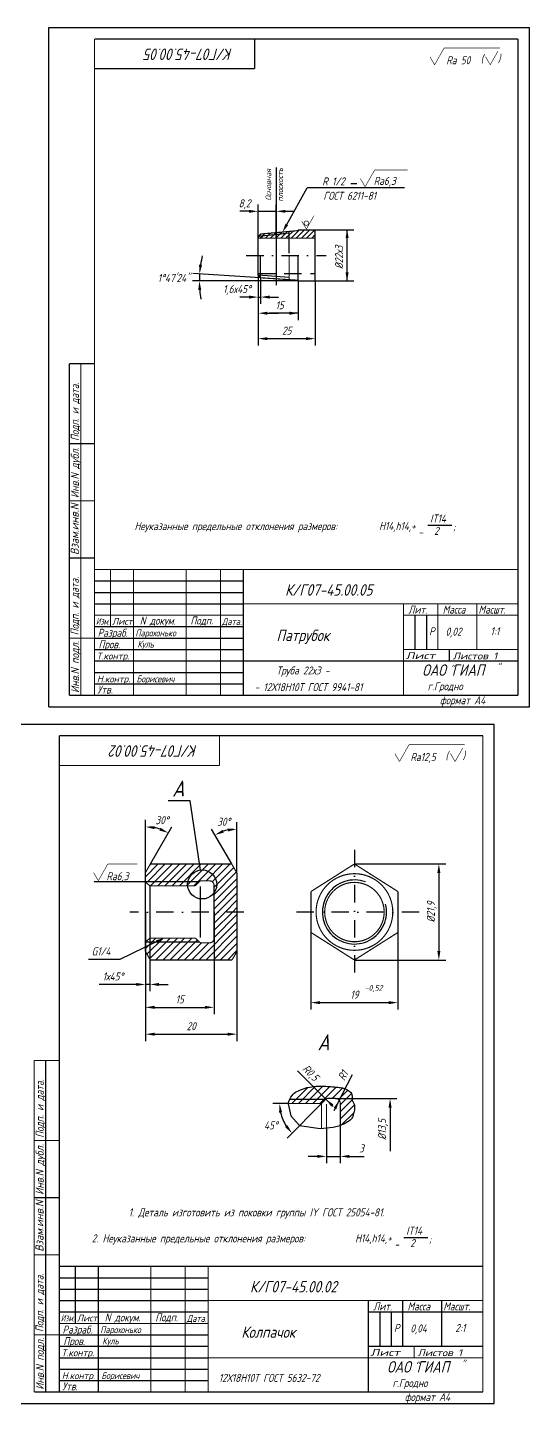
# Model space of a CAD drawing. Extents: x 124 to 1388, y 594 to 1439.
# Drawn here: x 1169 to 1388, y 594 to 1196 of the extents above; entities that cross this region are included whole.
import ezdxf
from ezdxf.enums import TextEntityAlignment as Align

# ---------------------------------------------------------------- set-up
doc = ezdxf.new("R2010")
doc.units = 0
doc.header["$LTSCALE"] = 0.6
doc.header["$MEASUREMENT"] = 0
doc.linetypes.add('DASHDOT', pattern=[25.4, 12.7, -6.35, 0, -6.35])
doc.linetypes.add('DASHED', pattern=[19.05, 12.7, -6.35])
doc.layers.get('0').update_dxf_attribs({"linetype": 'CONTINUOUS'})
doc.layers.get('DEFPOINTS').update_dxf_attribs({"linetype": 'CONTINUOUS'})
doc.styles.add('ROMANC', font='romanc', dxfattribs={"width": 0.8, "oblique": 15, "height": 3.5})
doc.dimstyles.get("Standard").update_dxf_attribs({"dimtxt": 0.18, "dimasz": 0.18, "dimexe": 0.18, "dimexo": 0.0625, "dimgap": 0.09, "dimtad": 0, "dimtih": 1, "dimtoh": 1, "dimdec": 4, "dimzin": 0, "dimdsep": 46, "dimtxsty": 'Standard', "dimcen": 0.09, "dimadec": 0, "dimazin": 0, "dimtfac": 1, "dimtdec": 4, "dimtofl": 0, "dimtmove": 0, "dimatfit": 3, "dimfxl": 0, "dimtolj": 1, "dimtzin": 0, "dimarcsym": 0})

# ---------------------------------------------------------------- blocks, each defined once
blk = doc.blocks.new('*D20')
at = {"color": 0, "linetype": 'ByBlock'}
for p, q in [((1299.53, 714.86), (1299.53, 699.35)), ((1305.57, 715.91), (1305.57, 699.35)), ((1295.53, 702.35), (1291.53, 702.35)), ((1299.53, 702.35), (1305.57, 702.35)), ((1309.57, 702.35), (1313.57, 702.35)), ((1313.57, 702.35), (1316.03, 702.35))]:
    blk.add_line(p, q, dxfattribs=at)
for points in [[(1295.53, 703.02), (1295.53, 701.69), (1299.53, 702.35)], [(1309.57, 703.02), (1309.57, 701.69), (1305.57, 702.35)]]:
    blk.add_solid(points, dxfattribs=at)
at = {"layer": 'DEFPOINTS', "color": 0, "linetype": 'ByBlock'}
for p in [(1299.53, 714.86), (1305.57, 715.91), (1305.57, 702.35)]:
    blk.add_point(p, dxfattribs=at)
at = {"color": 0, "linetype": 'ByBlock', "style": 'ROMANC', "oblique": 15, "width": 0.8}
blk.add_text('3', height=3.5, dxfattribs=at).set_placement((1314.85, 705.85), align=Align.MIDDLE_CENTER)
blk = doc.blocks.new('*D15')
at = {"color": 0, "linetype": 'ByBlock'}
for p, q in [((1220.43, 826.42), (1220.43, 849.49)), ((1222.62, 830.22), (1231.96, 846.4))]:
    blk.add_line(p, q, dxfattribs=at)
blk.add_arc((1220.43, 826.42), 20.07, 71.4379, 78.5621, dxfattribs=at)
for points in [[(1224.34, 845.43), (1224.47, 846.76), (1220.43, 846.49)], [(1227.09, 846.06), (1226.54, 844.84), (1230.46, 843.8)]]:
    blk.add_solid(points, dxfattribs=at)
at = {"layer": 'DEFPOINTS', "color": 0, "linetype": 'ByBlock'}
for p in [(1225.37, 845.87), (1220.43, 826.42), (1220.43, 826.42), (1222.62, 830.22), (1220.43, 791.99)]:
    blk.add_point(p, dxfattribs=at)
at = {"color": 0, "linetype": 'ByBlock', "style": 'ROMANC', "oblique": 15, "width": 0.8}
blk.add_text('30%%D', height=3.5, dxfattribs=at).set_placement((1227.7, 849.36), align=Align.MIDDLE_CENTER)
blk = doc.blocks.new('*D16')
at = {"color": 0, "linetype": 'ByBlock'}
for p, q in [((1250.42, 809.22), (1250.42, 764.53)), ((1220.43, 791.99), (1220.43, 764.53)), ((1224.43, 767.53), (1246.42, 767.53))]:
    blk.add_line(p, q, dxfattribs=at)
for points in [[(1224.43, 768.2), (1224.43, 766.87), (1220.43, 767.53)], [(1246.42, 768.2), (1246.42, 766.87), (1250.42, 767.53)]]:
    blk.add_solid(points, dxfattribs=at)
at = {"layer": 'DEFPOINTS', "color": 0, "linetype": 'ByBlock'}
for p in [(1250.42, 809.22), (1220.43, 791.99), (1250.42, 767.53)]:
    blk.add_point(p, dxfattribs=at)
at = {"color": 0, "linetype": 'ByBlock', "style": 'ROMANC', "oblique": 15, "width": 0.8}
blk.add_text('15', height=3.5, dxfattribs=at).set_placement((1235.42, 771.03), align=Align.MIDDLE_CENTER)
blk = doc.blocks.new('*D17')
at = {"color": 0, "linetype": 'ByBlock'}
for p, q in [((1220.43, 809.22), (1220.43, 752.79)), ((1260.43, 809.22), (1260.43, 752.79)), ((1224.43, 755.79), (1256.43, 755.79))]:
    blk.add_line(p, q, dxfattribs=at)
for points in [[(1224.43, 756.45), (1224.43, 755.12), (1220.43, 755.79)], [(1256.43, 756.45), (1256.43, 755.12), (1260.43, 755.79)]]:
    blk.add_solid(points, dxfattribs=at)
at = {"layer": 'DEFPOINTS', "color": 0, "linetype": 'ByBlock'}
for p in [(1220.43, 809.22), (1260.43, 809.22), (1260.43, 755.79)]:
    blk.add_point(p, dxfattribs=at)
at = {"color": 0, "linetype": 'ByBlock', "style": 'ROMANC', "oblique": 15, "width": 0.8}
blk.add_text('20', height=3.5, dxfattribs=at).set_placement((1240.43, 759.29), align=Align.MIDDLE_CENTER)
blk = doc.blocks.new('*D18')
at = {"color": 0, "linetype": 'ByBlock'}
for p, q in [((1220.43, 796.06), (1220.43, 774.53)), ((1222.43, 797.8), (1222.43, 774.53)), ((1212.43, 777.53), (1200.2, 777.53)), ((1216.43, 777.53), (1212.43, 777.53)), ((1222.43, 777.53), (1220.43, 777.53)), ((1226.43, 777.53), (1230.43, 777.53))]:
    blk.add_line(p, q, dxfattribs=at)
for points in [[(1216.43, 778.2), (1216.43, 776.87), (1220.43, 777.53)], [(1226.43, 778.2), (1226.43, 776.87), (1222.43, 777.53)]]:
    blk.add_solid(points, dxfattribs=at)
at = {"layer": 'DEFPOINTS', "color": 0, "linetype": 'ByBlock'}
for p in [(1220.43, 796.06), (1222.43, 797.8), (1220.43, 777.53)]:
    blk.add_point(p, dxfattribs=at)
at = {"color": 0, "linetype": 'ByBlock', "style": 'ROMANC', "oblique": 15, "width": 0.8}
blk.add_text('1х45%%D', height=3.5, dxfattribs=at).set_placement((1206.26, 781.03), align=Align.MIDDLE_CENTER)
blk = doc.blocks.new('*D19')
at = {"color": 0, "linetype": 'ByBlock'}
for p, q in [((1282.73, 725.48), (1276.05, 725.48)), ((1297.32, 725.48), (1282.33, 710.39))]:
    blk.add_line(p, q, dxfattribs=at)
blk.add_arc((1297.32, 725.48), 18.27, 192.57037, 212.63638, dxfattribs=at)
for points in [[(1278.82, 721.43), (1280.15, 721.58), (1279.05, 725.48)], [(1282.45, 716.05), (1281.42, 715.21), (1284.45, 712.52)]]:
    blk.add_solid(points, dxfattribs=at)
at = {"layer": 'DEFPOINTS', "color": 0, "linetype": 'ByBlock'}
for p in [(1282.73, 725.48), (1297.32, 725.48), (1297.32, 725.48), (1299.24, 727.41), (1279.62, 720.94)]:
    blk.add_point(p, dxfattribs=at)
at = {"color": 0, "linetype": 'ByBlock', "style": 'ROMANC', "oblique": 15, "width": 0.8}
blk.add_text('45%%D', height=3.5, dxfattribs=at).set_placement((1275.26, 715.93), align=Align.MIDDLE_CENTER)
blk = doc.blocks.new('*D21')
at = {"color": 0, "linetype": 'ByBlock'}
for p, q in [((1287.12, 1085.18), (1241, 1085.18)), ((1270.64, 1086.56), (1241.1, 1088.5))]:
    blk.add_line(p, q, dxfattribs=at)
for start, end in [(166.63289, 171.43961), (176.24634, 180), (184.80673, 189.61345)]:
    blk.add_arc((1291.69, 1085.18), 47.69, start, end, dxfattribs=at)
for points in [[(1245.19, 1092.2), (1243.86, 1092.35), (1244.1, 1088.3)], [(1243.5, 1081.15), (1244.83, 1081.21), (1244, 1085.18)]]:
    blk.add_solid(points, dxfattribs=at)
at = {"layer": 'DEFPOINTS', "color": 0, "linetype": 'ByBlock'}
for p in [(1244.01, 1086.45), (1270.64, 1086.56), (1287.12, 1085.48), (1287.12, 1085.18), (1294.62, 1085.18)]:
    blk.add_point(p, dxfattribs=at)
at = {"color": 0, "linetype": 'ByBlock', "style": 'ROMANC', "oblique": 15, "width": 0.8}
blk.add_text('1%%d47\'24"', height=3.5, dxfattribs=at).set_placement((1232.85, 1086.45), align=Align.MIDDLE_CENTER)
blk = doc.blocks.new('*D22')
at = {"color": 0, "linetype": 'ByBlock'}
for p, q in [((1269.72, 1087.63), (1269.72, 1056.94)), ((1294.62, 1085.21), (1294.62, 1056.94)), ((1273.72, 1059.94), (1290.62, 1059.94))]:
    blk.add_line(p, q, dxfattribs=at)
for points in [[(1273.72, 1060.6), (1273.72, 1059.27), (1269.72, 1059.94)], [(1290.62, 1060.6), (1290.62, 1059.27), (1294.62, 1059.94)]]:
    blk.add_solid(points, dxfattribs=at)
at = {"layer": 'DEFPOINTS', "color": 0, "linetype": 'ByBlock'}
for p in [(1269.72, 1087.63), (1294.62, 1085.21), (1294.62, 1059.94)]:
    blk.add_point(p, dxfattribs=at)
at = {"color": 0, "linetype": 'ByBlock', "style": 'ROMANC', "oblique": 15, "width": 0.8}
blk.add_text('25', height=3.5, dxfattribs=at).set_placement((1282.17, 1063.44), align=Align.MIDDLE_CENTER)

msp = doc.modelspace()

# ---------------------------------------------------------------- linework, layer by layer
for p, q in [((1178.19503, 898.99142), (1178.19503, 1195.99142)), ((1178.19503, 1195.99142), (1388.19503, 1195.99142)), ((1388.19503, 898.99142), (1388.19503, 1195.99142)), ((1277.602, 1134.723), (1277.602, 1083.333)), ((1282.19401, 1109.85164), (1291.03151, 1125.816)), ((1333.597, 1125.816), (1291.03151, 1125.816)), ((1310.143, 1127.811), (1312.859, 1127.811)), ((1294.617, 1085.177), (1294.617, 1107.477)), ((1270.68525, 1105.67877), (1269.617, 1104.34346)), ((1269.617, 1087.73932), (1269.617, 1104.34346)), ((1283.24115, 1106.06772), (1269.8018, 1104.57445)), ((1281.23146, 1105.84442), (1269.8018, 1104.57445)), ((1270.68525, 1105.67877), (1269.8018, 1104.57445)), ((1270.711, 1105.68163), (1270.68525, 1105.67877)), ((1283.24115, 1097.366), (1283.24115, 1106.8236)), ((1270.64299, 1086.55782), (1269.617, 1087.73932)), ((1283.24115, 1086.67281), (1269.71574, 1087.62562)), ((1287.117, 1085.177), (1287.117, 1068.062)), ((1343.76324, 978.32041), (1354.25451, 978.32041)), ((1338.19503, 938.99142), (1338.19503, 923.99142)), ((1343.19503, 938.99142), (1343.19503, 923.99142)), ((1178.19503, 898.99142), (1388.19503, 898.99142)), ((1162.83703, 891.30142), (1372.83703, 891.30142)), ((1372.83703, 594.30142), (1372.83703, 891.30142)), ((1239.92, 857.827), (1230.378, 857.827)), ((1244.44, 827.462), (1239.92, 857.827)), ((1220.425, 822.376), (1198.027, 822.376)), ((1243.9335, 822.376), (1220.425, 822.376)), ((1222.425, 809.219), (1222.425, 797.804)), ((1225.3896, 796.25187), (1209.322, 788.395)), ((1244.07647, 796.062), (1220.425, 796.062)), ((1209.322, 788.395), (1195.518, 788.395)), ((1299.0475, 727.222), (1283.44341, 727.222)), ((1333.29724, 666.87441), (1343.78851, 666.87441)), ((1322.83703, 634.30142), (1322.83703, 619.30142)), ((1327.83703, 634.30142), (1327.83703, 619.30142)), ((1162.83703, 594.30142), (1372.83703, 594.30142))]:
    msp.add_line(p, q)
at = {"color": 0, "linetype": 'ByBlock'}
for p, q in [((1265.617, 1115.618), (1261.617, 1115.618)), ((1269.617, 1104.34346), (1269.617, 1118.618)), ((1269.617, 1115.618), (1277.602, 1115.618)), ((1277.602, 1104.11445), (1277.602, 1118.618)), ((1281.602, 1115.618), (1285.602, 1115.618)), ((1294.617, 1107.477), (1311.536, 1107.477)), ((1308.536, 1085.177), (1308.536, 1107.477)), ((1269.71574, 1087.62562), (1269.71574, 1075.115)), ((1269.71574, 1087.62562), (1269.71574, 1068.057)), ((1270.64299, 1086.55782), (1270.64299, 1075.115)), ((1294.617, 1085.177), (1311.536, 1085.177)), ((1265.71574, 1078.115), (1261.71574, 1078.115)), ((1269.71574, 1078.115), (1270.64299, 1078.115)), ((1274.64299, 1078.115), (1278.64299, 1078.115)), ((1273.71574, 1071.057), (1278.563, 1071.057)), ((1287.117, 1071.057), (1274.563, 1071.057)), ((1260.425, 826.219), (1260.425, 848.49662)), ((1258.1156, 830.219), (1249.28619, 845.51199)), ((1311.741, 830.219), (1351.62, 830.219)), ((1348.62, 826.219), (1348.62, 792.219)), ((1292.741, 809.219), (1292.741, 766.583)), ((1330.741, 809.219), (1330.741, 766.583)), ((1311.741, 788.219), (1351.62, 788.219)), ((1296.741, 769.583), (1326.741, 769.583)), ((1293.56045, 733.04996), (1286.86286, 739.69938)), ((1308.77406, 733.97655), (1310.90077, 738.09801)), ((1302.45409, 724.22026), (1293.56045, 733.04996)), ((1302.81862, 722.4352), (1308.77406, 733.97655)), ((1302.07629, 724.59535), (1299.94733, 726.709)), ((1303.27135, 723.31258), (1304.18847, 725.08991)), ((1303.531, 727.709), (1330.311, 727.709)), ((1327.311, 723.709), (1327.311, 704.565))]:
    msp.add_line(p, q, dxfattribs=at)
at = {"color": 0}
for p, q in [((1284.10075, 1103.878), (1287.69975, 1107.477)), ((1286.34581, 1103.878), (1289.94481, 1107.477)), ((1288.59087, 1103.878), (1292.18987, 1107.477)), ((1290.83594, 1103.878), (1294.43494, 1107.477)), ((1270.63036, 1103.878), (1271.51744, 1104.76508)), ((1271.51744, 1104.76508), (1272.60629, 1105.85393)), ((1272.87543, 1103.878), (1274.04314, 1105.04571)), ((1274.04314, 1105.04571), (1275.07659, 1106.07917)), ((1275.12049, 1103.878), (1276.56884, 1105.32635)), ((1276.56884, 1105.32635), (1277.5469, 1106.30441)), ((1277.36555, 1103.878), (1279.09453, 1105.60698)), ((1279.09453, 1105.60698), (1280.0172, 1106.52965)), ((1279.61062, 1103.878), (1281.62023, 1105.88761)), ((1281.62023, 1105.88761), (1282.1517, 1106.41908)), ((1281.85568, 1103.878), (1282.563, 1104.58532)), ((1282.563, 1104.58532), (1284.95781, 1106.98013)), ((1293.081, 1103.878), (1294.617, 1105.414)), ((1269.89128, 1087.42347), (1270.06857, 1087.60076)), ((1294.58558, 1085.177), (1294.617, 1085.20842)), ((1220.425, 824.65313), (1225.99087, 830.219)), ((1221.29096, 822.376), (1229.13396, 830.219)), ((1222.30358, 829.6748), (1222.84778, 830.219)), ((1222.69205, 820.634), (1232.27705, 830.219)), ((1225.83514, 820.634), (1235.42014, 830.219)), ((1228.97823, 820.634), (1238.56323, 830.219)), ((1232.12132, 820.634), (1241.70632, 830.219)), ((1235.26441, 820.634), (1244.84941, 830.219)), ((1238.4075, 820.634), (1247.9925, 830.219)), ((1241.55059, 820.634), (1251.13559, 830.219)), ((1246.92268, 822.863), (1254.27868, 830.219)), ((1249.64465, 822.44188), (1257.42177, 830.219)), ((1250.417, 820.07114), (1259.01209, 828.66623)), ((1250.417, 816.92805), (1260.06647, 826.57753)), ((1250.417, 813.78496), (1260.425, 823.79296)), ((1250.417, 810.64187), (1260.425, 820.64987)), ((1252.13722, 809.219), (1260.425, 817.50678)), ((1255.28031, 809.219), (1260.425, 814.36369)), ((1250.417, 804.35569), (1255.28031, 809.219)), ((1250.417, 801.21261), (1258.42339, 809.219)), ((1250.417, 807.49878), (1252.13722, 809.219)), ((1250.417, 798.06952), (1260.425, 808.07752)), ((1258.42339, 809.219), (1260.425, 811.22061)), ((1243.70957, 788.219), (1260.425, 804.93443)), ((1246.85266, 788.219), (1260.425, 801.79134)), ((1220.425, 793.22223), (1225.00677, 797.804)), ((1221.12332, 790.77747), (1228.14986, 797.804)), ((1222.27377, 788.78483), (1231.29295, 797.804)), ((1224.85104, 788.219), (1234.43604, 797.804)), ((1227.99413, 788.219), (1237.57913, 797.804)), ((1231.13722, 788.219), (1240.72222, 797.804)), ((1234.33022, 788.219), (1243.12827, 797.01706)), ((1237.42339, 788.219), (1244.92339, 795.719)), ((1240.56648, 788.219), (1248.06648, 795.719)), ((1249.99575, 788.219), (1260.425, 798.64825)), ((1253.13884, 788.219), (1260.425, 795.50516)), ((1256.28193, 788.219), (1260.425, 792.36207)), ((1284.49332, 725.662), (1291.35656, 732.52524)), ((1287.23532, 725.48), (1294.74214, 732.98683)), ((1290.37841, 725.48), (1297.94906, 733.05065)), ((1293.5215, 725.48), (1300.93817, 732.89667)), ((1296.66459, 725.48), (1303.83051, 732.64592)), ((1302.03668, 727.709), (1306.58097, 732.25329)), ((1304.75865, 727.28788), (1308.81948, 731.34871)), ((1305.531, 724.91714), (1310.42232, 729.80846)), ((1305.531, 721.77405), (1310.78636, 727.02941)), ((1305.531, 718.63096), (1311.693, 724.79297)), ((1306.13849, 716.09537), (1311.44493, 721.4018))]:
    msp.add_line(p, q, dxfattribs=at)
at = {"linetype": 'DASHDOT'}
for p, q in [((1264.496, 1096.327), (1299.414, 1096.327)), ((1311.741, 836.384), (1311.741, 778.963)), ((1263.455, 809.219), (1213.573, 809.219)), ((1340.003, 809.219), (1283.956, 809.219))]:
    msp.add_line(p, q, dxfattribs=at)
at = {"linetype": 'DASHED'}
msp.add_line((1269.617, 1088.377), (1294.617, 1088.377), dxfattribs=at)
at = {"linetype": 'Continuous'}
for p, q in [((1198.19503, 953.99142), (1263.19503, 953.99142)), ((1198.19503, 948.99142), (1263.19503, 948.99142)), ((1198.19503, 943.99142), (1263.19503, 943.99142)), ((1198.19503, 928.99142), (1263.19503, 928.99142)), ((1198.19503, 923.99142), (1263.19503, 923.99142)), ((1198.19503, 918.99142), (1263.19503, 918.99142)), ((1198.19503, 913.99142), (1263.19503, 913.99142)), ((1198.19503, 908.99142), (1263.19503, 908.99142)), ((1182.83703, 649.30142), (1247.83703, 649.30142)), ((1182.83703, 644.30142), (1247.83703, 644.30142)), ((1182.83703, 639.30142), (1247.83703, 639.30142)), ((1182.83703, 624.30142), (1247.83703, 624.30142)), ((1182.83703, 619.30142), (1247.83703, 619.30142)), ((1182.83703, 614.30142), (1247.83703, 614.30142)), ((1182.83703, 609.30142), (1247.83703, 609.30142)), ((1182.83703, 604.30142), (1247.83703, 604.30142))]:
    msp.add_line(p, q, dxfattribs=at)
for points, const_width in [([(1198.19503, 903.99142), (1198.19503, 1190.99142)], 0.5), ([(1198.19503, 1190.99142), (1383.19503, 1190.99142)], 0.5), ([(1268.17598, 1177.99142), (1268.17598, 1190.99142)], 0.5), ([(1346.76773, 1179.70343), (1350.93328, 1187.043)], 0.25), ([(1350.93328, 1187.043), (1375.294, 1187.043)], 0.3), ([(1371.06473, 1179.70343), (1374.40395, 1185.58703)], 0.25), ([(1383.19503, 903.99142), (1383.19503, 1190.99142)], 0.5), ([(1344.7341, 1183.20343), (1346.76773, 1179.70343)], 0.25), ([(1369.0311, 1183.20343), (1371.06473, 1179.70343)], 0.25), ([(1198.17598, 1177.99142), (1268.17598, 1177.99142)], 0.5), ([(1316.41473, 1126.36243), (1320.58028, 1133.702)], 0.25), ([(1320.58028, 1133.702), (1334.99627, 1133.702)], 0.3), ([(1314.3811, 1129.86243), (1316.41473, 1126.36243)], 0.25), ([(1290.74273, 1107.85943), (1294.08195, 1113.74303)], 0.25), ([(1270.68525, 1105.67877), (1287.117, 1107.177)], 0.5), ([(1287.117, 1107.477), (1294.617, 1107.477)], 0.5), ([(1287.117, 1107.177), (1287.117, 1107.477)], 0.5), ([(1288.7091, 1111.35943), (1290.74273, 1107.85943)], 0.25), ([(1294.617, 1085.177), (1294.617, 1107.477)], 0.5), ([(1270.68525, 1105.67877), (1269.617, 1104.34346)], 0.5), ([(1269.617, 1087.73932), (1269.617, 1104.34346)], 0.5), ([(1269.617, 1103.878), (1294.617, 1103.878)], 0.5), ([(1270.64299, 1086.55782), (1270.64299, 1096.327)], 0.5), ([(1283.24115, 1085.73129), (1283.24115, 1096.32)], 0.5), ([(1287.117, 1085.177), (1287.117, 1096.327)], 0.5), ([(1270.64299, 1086.55782), (1269.617, 1087.73932)], 0.5), ([(1270.64299, 1086.55782), (1287.117, 1085.477)], 0.5), ([(1287.117, 1085.177), (1287.117, 1085.477)], 0.5), ([(1287.117, 1085.177), (1294.617, 1085.177)], 0.5), ([(1187.19503, 903.99142), (1187.19503, 1048.99142)], 0.5), ([(1187.19503, 1048.99142), (1198.19503, 1048.99142)], 0.5), ([(1192.19503, 903.99142), (1192.19503, 1048.99142)], 0.5), ([(1187.19503, 1013.99142), (1198.19503, 1013.99142)], 0.5), ([(1187.19503, 988.99142), (1198.19503, 988.99142)], 0.5), ([(1187.19503, 963.99142), (1198.19503, 963.99142)], 0.5), ([(1198.19503, 958.99142), (1198.19503, 903.99142)], 0.5), ([(1205.19503, 958.99142), (1205.19503, 933.99142)], 0.5), ([(1215.19503, 958.99142), (1215.19503, 903.99142)], 0.5), ([(1238.19503, 958.99142), (1238.19503, 903.99142)], 0.5), ([(1253.19503, 958.99142), (1253.19503, 903.99142)], 0.5), ([(1263.19503, 958.99142), (1263.19503, 903.99142)], 0.5), ([(1333.19503, 943.99142), (1333.19503, 903.99142)], 0.5), ([(1348.19503, 943.99142), (1348.19503, 923.99142)], 0.5), ([(1365.19503, 943.99142), (1365.19503, 923.99142)], 0.5), ([(1187.19503, 928.99142), (1198.19503, 928.99142)], 0.5), ([(1353.19503, 923.99142), (1353.19503, 918.99142)], 0.5), ([(1263.19503, 918.99142), (1383.19503, 918.99142)], 0.5), ([(1187.19503, 903.99142), (1383.19503, 903.99142)], 0.5), ([(1198.19503, 903.99142), (1383.19503, 903.99142)], 0.5), ([(1182.83703, 886.30142), (1367.83703, 886.30142)], 0.5), ([(1182.83703, 599.30142), (1182.83703, 886.30142)], 0.5), ([(1252.81798, 873.30142), (1252.81798, 886.30142)], 0.5), ([(1367.83703, 599.30142), (1367.83703, 886.30142)], 0.5), ([(1329.3761, 878.51343), (1331.40973, 875.01343)], 0.25), ([(1331.40973, 875.01343), (1335.57528, 882.353)], 0.25), ([(1335.57528, 882.353), (1359.936, 882.353)], 0.3), ([(1353.6731, 878.51343), (1355.70673, 875.01343)], 0.25), ([(1355.70673, 875.01343), (1359.04595, 880.89703)], 0.25), ([(1182.81798, 873.30142), (1252.81798, 873.30142)], 0.5), ([(1199.85573, 822.89443), (1204.02128, 830.234)], 0.25), ([(1204.02128, 830.234), (1216.92404, 830.234)], 0.3), ([(1220.425, 826.421), (1222.61778, 830.219)], 0.5), ([(1258.1156, 830.219), (1222.61778, 830.219)], 0.5), ([(1260.425, 826.219), (1258.1156, 830.219)], 0.5), ([(1292.741, 818.16327), (1311.741, 830.219)], 0.5), ([(1311.741, 830.219), (1330.741, 818.16327)], 0.5), ([(1197.8221, 826.39443), (1199.85573, 822.89443)], 0.25), ([(1220.425, 826.421), (1220.425, 791.987)], 0.5), ([(1260.425, 826.219), (1260.425, 791.97582)], 0.5), ([(1222.425, 820.634), (1220.425, 822.376)], 0.5), ([(1242.20403, 820.634), (1222.425, 820.634)], 0.5), ([(1222.425, 797.804), (1222.425, 820.634)], 0.5), ([(1244.12368, 822.56755), (1242.20403, 820.634)], 0.5), ([(1244.417, 809.219), (1244.417, 820.458)], 0.5), ([(1250.417, 797.719), (1250.417, 820.863)], 0.5), ([(1292.741, 818.16327), (1292.741, 800.27473)], 0.5), ([(1330.741, 818.16327), (1330.741, 800.27473)], 0.5), ([(1244.417, 809.183), (1244.417, 797.944)], 0.5), ([(1292.741, 800.27473), (1311.741, 788.219)], 0.5), ([(1311.741, 788.219), (1330.741, 800.27473)], 0.5), ([(1222.425, 797.804), (1220.425, 796.062)], 0.5), ([(1242.34699, 797.804), (1222.425, 797.804)], 0.5), ([(1244.12368, 796.01445), (1242.346, 797.805)], 0.5), ([(1220.425, 791.987), (1222.60046, 788.219)], 0.5), ([(1258.256, 788.219), (1222.60046, 788.219)], 0.5), ([(1260.425, 791.97582), (1258.256, 788.219)], 0.5), ([(1171.83703, 599.30142), (1171.83703, 744.30142)], 0.5), ([(1171.83703, 744.30142), (1182.83703, 744.30142)], 0.5), ([(1176.83703, 599.30142), (1176.83703, 744.30142)], 0.5), ([(1297.31803, 725.48), (1282.72885, 725.48)], 0.5), ([(1299.23768, 727.41355), (1297.31803, 725.48)], 0.5), ([(1297.31803, 725.48), (1297.31803, 714.65506)], 0.5), ([(1299.531, 714.86067), (1299.531, 725.304)], 0.5), ([(1305.567, 725.705), (1305.567, 715.91323)], 0.5), ([(1171.83703, 709.30142), (1182.83703, 709.30142)], 0.5), ([(1171.83703, 684.30142), (1182.83703, 684.30142)], 0.5), ([(1171.83703, 659.30142), (1182.83703, 659.30142)], 0.5), ([(1182.83703, 654.30142), (1182.83703, 599.30142)], 0.5), ([(1189.83703, 654.30142), (1189.83703, 629.30142)], 0.5), ([(1199.83703, 654.30142), (1199.83703, 599.30142)], 0.5), ([(1222.83703, 654.30142), (1222.83703, 599.30142)], 0.5), ([(1237.83703, 654.30142), (1237.83703, 599.30142)], 0.5), ([(1247.83703, 654.30142), (1247.83703, 599.30142)], 0.5), ([(1317.83703, 639.30142), (1317.83703, 599.30142)], 0.5), ([(1332.83703, 639.30142), (1332.83703, 619.30142)], 0.5), ([(1349.83703, 639.30142), (1349.83703, 619.30142)], 0.5), ([(1171.83703, 624.30142), (1182.83703, 624.30142)], 0.5), ([(1247.83703, 614.30142), (1367.83703, 614.30142)], 0.5), ([(1337.83703, 619.30142), (1337.83703, 614.30142)], 0.5), ([(1171.83703, 599.30142), (1367.83703, 599.30142)], 0.5), ([(1182.83703, 599.30142), (1367.83703, 599.30142)], 0.5)]:
    msp.add_lwpolyline(points, dxfattribs=dict(const_width=const_width))
for points, const_width in [([(1289.73976, 1110.45, -0.969814228), (1291.76224, 1110.45, -0.969814228)], 0.3), ([(1289.73976, 1110.45, 0.969814228), (1291.76224, 1110.45, 0.969814228)], 0.3), ([(1294.98489, 809.219, -1), (1328.49711, 809.219, -1)], 0.5), ([(1244.83333, 822.863, 0.199850317), (1244.12368, 822.56755, 0.199850317)], 0.5), ([(1250.417, 820.863, 0.414213562), (1248.417, 822.863, 0.414213562)], 0.5), ([(1298.741, 809.169, -1), (1324.741, 809.169, -1)], 0.5), ([(1294.98489, 809.219, 1), (1328.49711, 809.219, 1)], 0.5), ([(1298.741, 809.219, 1), (1324.741, 809.219, 1)], 0.5), ([(1244.12368, 796.01445, 0.199850317), (1244.83333, 795.719, 0.199850317)], 0.5), ([(1248.417, 795.719, 0.414213562), (1250.417, 797.719, 0.414213562)], 0.5), ([(1299.94733, 727.709, 0.199850317), (1299.23768, 727.41355, 0.199850317)], 0.5), ([(1305.531, 725.709, 0.414213562), (1303.531, 727.709, 0.414213562)], 0.5)]:
    msp.add_lwpolyline(points, format="xyb", dxfattribs=dict(const_width=const_width))
at = {"color": 0, "linetype": 'ByBlock', "const_width": 0.25}
msp.add_lwpolyline([(1287.117, 1085.177), (1289.3965, 1085.177)], dxfattribs=at)
at = {"linetype": 'Continuous', "const_width": 0.5}
for points in [[(1198.19503, 958.99142), (1383.19503, 958.99142)], [(1198.19503, 938.99142), (1263.19503, 938.99142)], [(1263.19503, 943.99142), (1383.19503, 943.99142)], [(1333.19503, 938.99142), (1383.19503, 938.99142)], [(1198.19503, 933.99142), (1263.19503, 933.99142)], [(1333.19503, 923.99142), (1383.19503, 923.99142)], [(1248.417, 822.863), (1244.83333, 822.863)], [(1248.417, 795.719), (1244.83333, 795.719)], [(1303.531, 727.709), (1299.94733, 727.709)], [(1182.83703, 654.30142), (1367.83703, 654.30142)], [(1247.83703, 639.30142), (1367.83703, 639.30142)], [(1182.83703, 634.30142), (1247.83703, 634.30142)], [(1317.83703, 634.30142), (1367.83703, 634.30142)], [(1182.83703, 629.30142), (1247.83703, 629.30142)], [(1317.83703, 619.30142), (1367.83703, 619.30142)]]:
    msp.add_lwpolyline(points, dxfattribs=at)
for points in [[(1250.417, 809.219), (1250.417, 797.719)], [(1282.822, 725.309), (1284.011, 720.158), (1287.712, 715.931), (1296.833, 714.61), (1302.516, 715.138), (1305.556, 715.931)]]:
    msp.add_lwpolyline(points)
msp.add_lwpolyline([(1282.72885, 725.48, -0.080695183), (1284.5439, 729.01573, -0.120858079), (1286.575, 730.709, -0.023468203), (1289.81253, 732.10637, -0.049802331), (1291.421, 732.536, -0.014178826), (1294.96627, 733.0108, -0.030439653), (1296.632, 733.084, -0.008242424), (1299.22363, 732.99733, -0.007371427), (1302.117, 732.81, -0.009021935), (1304.04087, 732.62194, -0.008612482), (1306.048, 732.354, -0.057639457), (1307.68163, 731.91051, -0.054943655), (1309.248, 731.075, -0.075781574), (1310.13941, 730.24279, -0.090545629), (1310.619, 729.339, -0.10658002), (1310.72245, 728.25224, 0.089782497), (1310.802, 726.963, 0.077022711), (1311.31675, 725.72642, -0.092273788), (1311.716, 724.679, -0.070040173), (1311.7697, 723.34691, -0.0394449), (1311.351, 721.025, -0.030954022), (1310.83098, 719.4513, -0.063316064), (1310.436, 718.741, -0.08015383), (1309.81453, 718.13004, -0.026532744), (1307.602, 716.731, -0.03594255), (1306.62368, 716.27169, -0.026396779), (1305.225, 715.817)], format="xyb")
msp.add_circle((1245.233, 821.262), 6.34883)
at = {"color": 0, "linetype": 'ByBlock'}
msp.add_arc((1260.425, 826.219), 19.27762, 101.90998938, 108.09001062, dxfattribs=at)
msp.add_arc((1311.741, 809.219), 14, 69.60055834, 14.37118381)
for points in [[(1265.617, 1116.28467), (1265.617, 1114.95133), (1269.617, 1115.618)], [(1281.602, 1116.28467), (1281.602, 1114.95133), (1277.602, 1115.618)], [(1307.86933, 1103.907), (1309.20267, 1103.907), (1308.536, 1107.907)], [(1307.86933, 1088.917), (1309.20267, 1088.917), (1308.536, 1084.917)], [(1265.71574, 1078.78167), (1265.71574, 1077.44833), (1269.71574, 1078.115)], [(1274.64299, 1078.78167), (1274.64299, 1077.44833), (1270.64299, 1078.115)], [(1273.71574, 1071.72367), (1273.71574, 1070.39033), (1269.71574, 1071.057)], [(1283.34, 1071.72367), (1283.34, 1070.39033), (1287.34, 1071.057)], [(1254.71073, 843.93491), (1254.16746, 845.15254), (1250.78619, 842.91391)], [(1256.37742, 845.7447), (1256.51575, 844.41856), (1260.425, 845.49662)], [(1347.95333, 826.219), (1349.28667, 826.219), (1348.62, 830.219)], [(1347.95333, 792.219), (1349.28667, 792.219), (1348.62, 788.219)], [(1296.741, 770.24967), (1296.741, 768.91633), (1292.741, 769.583)], [(1326.741, 770.24967), (1326.741, 768.91633), (1330.741, 769.583)], [(1301.60659, 724.12225), (1302.54599, 725.06845), (1299.23768, 727.41355)], [(1303.8638, 723.00687), (1302.67891, 723.61828), (1305.10559, 726.86723)], [(1326.64433, 723.709), (1327.97767, 723.709), (1327.311, 727.709)]]:
    msp.add_solid(points, dxfattribs=at)
for points in [[(1282.77727, 1109.52876), (1281.61075, 1110.17452), (1280.25674, 1106.35207)], [(1225.09675, 796.85077), (1225.68246, 795.65297), (1228.983, 798.009)]]:
    msp.add_solid(points)
at = {"layer": 'DEFPOINTS', "color": 0, "linetype": 'ByBlock'}
for p in [(1277.602, 1115.618), (1294.617, 1107.477), (1308.536, 1107.477), (1269.617, 1104.34346), (1269.8018, 1104.57445), (1269.8018, 1104.57445), (1270.79568, 1104.68489), (1277.602, 1104.11445), (1269.71574, 1087.62562), (1269.71574, 1087.62562), (1269.71574, 1087.62562), (1269.71574, 1087.62562), (1270.64299, 1086.55782), (1270.71326, 1087.55535), (1282.563, 1088.377), (1282.563, 1085.77578), (1287.117, 1085.477), (1294.617, 1085.177), (1270.64299, 1078.115), (1282.563, 1071.057), (1251.322, 843.212), (1251.13559, 830.219), (1258.1156, 830.219), (1260.425, 826.219), (1260.425, 826.219), (1311.741, 830.219), (1222.425, 820.634), (1241.55059, 820.634), (1242.20403, 820.634), (1292.741, 809.219), (1330.741, 809.219), (1260.425, 791.97582), (1311.741, 788.219), (1348.62, 788.219), (1330.741, 769.583), (1299.23768, 727.41355), (1299.94733, 726.709), (1303.531, 727.709), (1304.18847, 725.08991), (1305.10559, 726.86723)]:
    msp.add_point(p, dxfattribs=at)

# ---------------------------------------------------------------- texts
at = {"style": 'ROMANC', "oblique": 15, "width": 0.8}
for s, height, rotation, p in [('К/Г07-45.00.05', 5, 180, (1258.45799, 1186.79323)), ('Подп. и дата.', 3.5, 90, (1191.37336, 1015.1784)), ('Подп. и дата.', 3.5, 90, (1191.27526, 930.21822)), ('К/Г07-45.00.02', 5, 180, (1243.09999, 882.10323)), ('Подп. и дата.', 3.5, 90, (1176.01536, 710.4884)), ('Подп. и дата.', 3.5, 90, (1175.91726, 625.52822))]:
    msp.add_text(s, height=height, rotation=rotation, dxfattribs=at).set_placement(p)
at = {"color": 0, "linetype": 'ByBlock', "style": 'ROMANC', "oblique": 15, "width": 0.8}
for s, height, p in [('Ra 50', 3.5, (1357.08359, 1181.68)), ('R 1/2', 3.5, (1302.59976, 1128.705)), ('Ra6,3', 3.5, (1324.95859, 1128.92)), ('8,2', 3.5, (1263.74026, 1119.118)), ('ГОСТ 6211-81', 3.5, (1309.65876, 1122.402)), ('1,6х45%%D', 3.5, (1260.42702, 1081.615)), ('15', 3.5, (1279.07837, 1074.557)), ('Ra12,5', 3.5, (1341.72559, 876.99)), ('А', 7, (1234.8006, 863.20401)), ('30%%D', 3.5, (1254.649, 848.698)), ('Ra6,3', 3.5, (1208.22559, 824.871)), ('G1/4', 3.5, (1201.03376, 792.019)), ('-0,52', 2.5, (1320.10859, 776.014)), ('19', 3.5, (1311.741, 773.083)), ('А', 7, (1298.2426, 752.20401)), ('1. Деталь изготовить из поковки группы IY ГОСТ 25054-81.', 3.5, (1268.97836, 677.87069))]:
    msp.add_text(s, height=height, dxfattribs=at).set_placement(p, align=Align.MIDDLE_CENTER)
at = {"style": 'ROMANC', "oblique": 15, "width": 0.8}
for s, height, p in [('(', 3.5, (1366.87959, 1180.53121)), (')', 3.5, (1374.37395, 1180.66508)), ('IT14', 3.5, (1344.81237, 979.54357)), ('Неуказанные предельные отклонения размеров:', 3.5, (1215.65608, 976.19102)), ('H14,h14,+', 3.5, (1322.53837, 976.24044)), ('-', 3.5, (1339.70631, 973.60099)), ('2', 3.5, (1346.56091, 974.12674)), (';', 3.5, (1354.77907, 975.8741)), ('К/Г07-45.00.05', 5, (1281.46669, 947.55217)), ('Лит.', 3.5, (1335.29455, 939.70988)), ('Масса', 3.5, (1350.26586, 939.70988)), ('Масшт.', 3.5, (1365.91769, 939.70988)), ('Разраб.', 3.5, (1199.56458, 929.55935)), ('Парохонько', 3, (1216.04876, 929.7474)), ('N докум.', 3.5, (1217.97599, 934.86912)), ('Подп.', 3.5, (1240.08682, 934.93058)), ('Патрубок', 5, (1277.70371, 927.70543)), ('Р', 3.5, (1344.35915, 930.25081)), ('0,02', 3.5, (1351.53545, 930.05081)), ('1:1', 3.5, (1371.14799, 930.25081)), ('Пров.', 3.5, (1199.93528, 924.49654)), ('Куль', 3, (1216.94338, 924.85309)), ('Труба 22х3 -', 3.5, (1277.67571, 913.08543)), ('ОАО ГИАП', 5, (1341.35994, 912.50229)), ('"', 3.5, (1353.3855, 913.14444)), ('"', 3.5, (1373.68489, 914.01882)), ('Борисевич', 3, (1216.54047, 909.65699)), ('- 12Х18Н10Т ГОСТ 9941-81', 3.5, (1268.09571, 905.79643)), ('г.Гродно', 3.5, (1343.72922, 906.18846)), ('Утв.', 3.5, (1199.44101, 904.73923)), ('формат А4', 3.5, (1349.06267, 900.04888)), ('(', 3.5, (1351.52159, 875.84121)), (')', 3.5, (1359.01595, 875.97508)), ('2. Неуказанные предельные отклонения размеров:', 3.5, (1196.98408, 664.74502)), ('H14,h14,+', 3.5, (1312.07237, 664.79444)), ('IT14', 3.5, (1334.34637, 668.09757)), ('-', 3.5, (1329.24031, 662.15499)), ('2', 3.5, (1336.09491, 662.68074)), (';', 3.5, (1344.31307, 664.4281)), ('К/Г07-45.00.02', 5, (1266.10869, 642.86217)), ('Лит.', 3.5, (1319.93655, 635.01988)), ('Масса', 3.5, (1334.90786, 635.01988)), ('Масшт.', 3.5, (1350.55969, 635.01988)), ('N докум.', 3.5, (1202.61799, 630.17912)), ('Подп.', 3.5, (1224.72882, 630.24058)), ('Разраб.', 3.5, (1184.20658, 624.86935)), ('Парохонько', 3, (1200.69076, 625.0574)), ('Колпачок', 5, (1262.34571, 623.01543)), ('Р', 3.5, (1329.00115, 625.56081)), ('0,04', 3.5, (1336.17745, 625.36081)), ('2:1', 3.5, (1355.78999, 625.56081)), ('Пров.', 3.5, (1184.57728, 619.80654)), ('Куль', 3, (1201.58538, 620.16309)), ('Борисевич', 3, (1201.18247, 604.96699)), ('ОАО ГИАП', 5, (1326.00194, 607.81229)), ('"', 3.5, (1338.0275, 608.45444)), ('"', 3.5, (1358.32689, 609.32882)), ('Утв.', 3.5, (1184.08301, 600.04923)), ('12Х18Н10Т ГОСТ 5632-72', 3.5, (1252.49663, 603.73315)), ('г.Гродно', 3.5, (1328.37122, 601.49846)), ('формат А4', 3.5, (1333.70467, 595.35888))]:
    msp.add_text(s, height=height, dxfattribs=at).set_placement(p)
at = {"color": 0, "linetype": 'ByBlock', "style": 'ROMANC', "oblique": 15, "width": 0.8}
for s, height, rotation, p in [('Основная', 2.5, 90, (1274.132, 1127.20376)), ('плоскость', 2.5, 90, (1279.283, 1127.20376)), ('%%C22х3', 3.5, 90, (1305.036, 1095.46276)), ('%%C21,9', 3.5, 90, (1345.12, 809.219)), ('R0,5', 3.5, 315.20674356, (1292.6421, 738.89368)), ('R1', 3.5, 62.70587489, (1306.75002, 737.68667)), ('%%C13,5', 3.5, 90, (1323.811, 714.137))]:
    msp.add_text(s, height=height, rotation=rotation, dxfattribs=at).set_placement(p, align=Align.MIDDLE_CENTER)
at = {"style": 'ROMANC', "oblique": 15}
for s, width, p, p2 in [('Инв.N дубл.', 0.696626, (1191.37336, 990.23048), (1191.37336, 1012.40641)), ('Взам.инв.N', 0.776513, (1191.27526, 965.33594), (1191.27526, 987.7254)), ('Инв.N подл.', 0.704992, (1191.45039, 905.00716), (1191.45039, 927.68441)), ('Инв.N дубл.', 0.696626, (1176.01536, 685.54048), (1176.01536, 707.71641)), ('Взам.инв.N', 0.776513, (1175.91726, 660.64594), (1175.91726, 683.0354)), ('Инв.N подл.', 0.704992, (1176.09239, 600.31716), (1176.09239, 622.99441))]:
    msp.add_text(s, height=3.5, rotation=90, dxfattribs=dict(at, width=width)).set_placement(p, p2, align=Align.FIT)
for s, width, p, p2 in [('Изм.', 0.642754, (1198.7933, 934.83962), (1204.76173, 934.83962)), ('Лист', 0.693042, (1205.86001, 934.84508), (1214.77055, 934.84508)), ('Дата.', 0.611915, (1253.85207, 934.69051), (1262.50629, 934.69051)), ('Т.контр.', 0.698235, (1199.11547, 919.65413), (1213.37941, 919.65413)), ('Лист', 1.011317, (1334.07203, 919.79228), (1347.07468, 919.79228)), ('Листов 1', 0.875179, (1354.6418, 919.68578), (1374.14578, 919.68578)), ('Н.контр.', 0.686802, (1199.24398, 909.63758), (1213.76493, 909.63758)), ('Изм.', 0.642754, (1183.4353, 630.14962), (1189.40373, 630.14962)), ('Лист', 0.693042, (1190.50201, 630.15508), (1199.41255, 630.15508)), ('Дата.', 0.611915, (1238.49407, 630.00051), (1247.14829, 630.00051)), ('Т.контр.', 0.698235, (1183.75747, 614.96413), (1198.02141, 614.96413)), ('Лист', 1.011317, (1318.71403, 615.10228), (1331.71668, 615.10228)), ('Листов 1', 0.875179, (1339.2838, 614.99578), (1358.78778, 614.99578)), ('Н.контр.', 0.686802, (1183.88598, 604.94758), (1198.40693, 604.94758))]:
    msp.add_text(s, height=3, dxfattribs=dict(at, width=width)).set_placement(p, p2, align=Align.FIT)

# ---------------------------------------------------------------- dimensions: what is measured, and where the dimension line sits
for base, line1, line2, text, picture, middle in [((1244.013, 1086.451), ((1270.64299, 1086.55782), (1287.117, 1085.477)), ((1287.117, 1085.177), (1294.617, 1085.177)), '1%%d47\'24"', '*D21', (1232.853, 1086.451)), ((1225.373, 845.872), ((1220.425, 826.421), (1220.425, 791.987)), ((1220.425, 826.421), (1222.61778, 830.219)), '30%%D', '*D15', (1227.702, 849.363)), ((1279.622, 720.942), ((1297.31803, 725.48), (1282.72885, 725.48)), ((1299.23768, 727.41355), (1297.31803, 725.48)), '45%%D', '*D19', (1275.258, 715.935))]:
    dim = msp.add_angular_dim_2l(base=base, line1=line1, line2=line2, text=text, dimstyle='Standard')
    dim.commit()
    dim.dimension.update_dxf_attribs({"geometry": picture, "text_midpoint": middle, "dimtype": 130})
for base, p1, p2, text, picture, middle in [((1294.617, 1059.936), (1269.71574, 1087.62562), (1294.617, 1085.20842), '25', '*D22', (1282.16637, 1063.436)), ((1250.417, 767.533), (1220.425, 791.987), (1250.417, 809.219), '15', '*D16', (1235.421, 771.033)), ((1260.425, 755.788), (1220.425, 809.219), (1260.425, 809.219), '20', '*D17', (1240.425, 759.288)), ((1220.425, 777.534), (1222.425, 797.804), (1220.425, 796.062), '1х45%%D', '*D18', (1206.26431, 781.034)), ((1305.567, 702.354), (1299.531, 714.86067), (1305.567, 715.91323), '3', '*D20', (1314.84627, 705.854))]:
    dim = msp.add_linear_dim(base=base, p1=p1, p2=p2, text=text, dimstyle='Standard')
    dim.commit()
    dim.dimension.update_dxf_attribs({"geometry": picture, "text_midpoint": middle})

doc.saveas('drawing.dxf')
